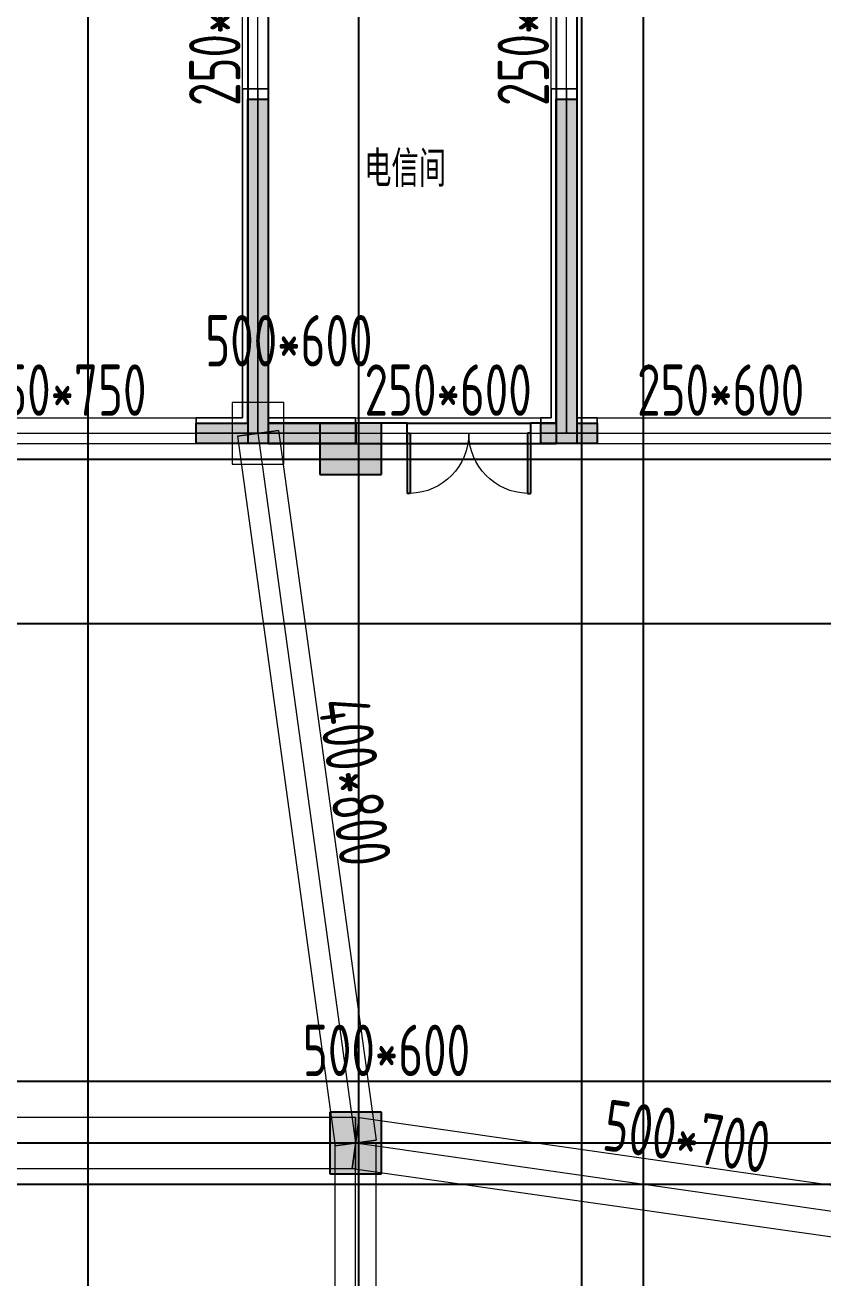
# Model space of a CAD drawing. Extents: x 369444 to 684549, y -549309 to 575337.
# Drawn here: x 585009 to 592769, y 442245 to 454426 of the extents above; entities that cross this region are included whole.
import ezdxf

# ---------------------------------------------------------------- set-up
doc = ezdxf.new("R2010")
doc.units = 0
doc.header["$LTSCALE"] = 1000
doc.header["$MEASUREMENT"] = 0
for name, color, linetype, lineweight, true_color in [('-1-0-1', 7, 'Continuous', 0, 0xc0c0c0), ('-1-1-2', 7, 'Continuous', 0, 0xc0c0c0), ('-2-0-1', 1, 'Continuous', 0, 0xff0000), ('-2-1-2', 9, 'Continuous', 0, 0x808080), ('1-6-1', 7, 'Continuous', 0, 0x55ff55), ('1-6-2', 7, 'Continuous', 0, 0x55ff55), ('11-6-1', 2, 'Continuous', 0, 0xffff00), ('11-6-2', 2, 'Continuous', 0, 0xffff00), ('11-6-5', 2, 'Continuous', 0, 0xffff00), ('12-6-1', 4, 'Continuous', 0, 0x00ffff), ('12-6-2', 4, 'Continuous', 0, 0x00ffff), ('12-6-5', 4, 'Continuous', 0, 0x00ffff)]:
    doc.layers.add(name, color=color, linetype=linetype, lineweight=lineweight, true_color=true_color)
for name, color, linetype in [('A-WALL-HATCH', 8, 'Continuous'), ('COLUMN', 9, 'Continuous'), ('DOTE', 1, 'Continuous'), ('SURFACE', 6, 'Continuous'), ('WALL', 9, 'Continuous'), ('WINDOW', 4, 'Continuous'), ('房间名称', 72, 'Continuous'), ('砼墙', 151, 'Continuous')]:
    doc.layers.add(name, color=color, linetype=linetype)
doc.styles.add('HNSJY', font='hnsjy-07.shx', dxfattribs={"width": 0.8, "bigfont": 'hnsjy-hz.shx'})
doc.styles.add('yjkcad', font='yjkeng.shx', dxfattribs={"width": 0.7, "height": 250, "bigfont": 'yjkchn.shx'})

# ---------------------------------------------------------------- blocks, each defined once
blk = doc.blocks.new('$DorLib2D$00000002')
for p, q in [((-0.5, 0), (-0.5, 0.4875)), ((-0.475, 0.4875), (-0.5, 0.4875)), ((-0.475, 0), (-0.475, 0.4875)), ((0.475, 0), (0.475, 0.4875)), ((0.475, 0.4875), (0.5, 0.4875)), ((0.5, 0), (0.5, 0.4875)), ((-0.5, 0), (-0.475, 0)), ((0.5, 0), (0.475, 0))]:
    blk.add_line(p, q)
at = {"lineweight": 13}
for centre, start, end in [((-0.4875, 0), 0, 88.53072), ((0.4875, 0), 91.46928, 180)]:
    blk.add_arc(centre, 0.4875, start, end, dxfattribs=at)

msp = doc.modelspace()

# ---------------------------------------------------------------- hatches: boundary and pattern name
at = {"layer": 'A-WALL-HATCH'}
for points in [[(587874.7, 450057), (588474.7, 450057), (588474.7, 450557), (587874.7, 450557)], [(587974.7, 443256.6), (588474.7, 443256.6), (588474.7, 443856.6), (587974.7, 443856.6)]]:
    msp.add_hatch(color=256, dxfattribs=at).paths.add_polyline_path(points)
at = {"layer": 'SURFACE'}
h = msp.add_hatch(color=8, dxfattribs=at)
h.dxf.hatch_style = 1
h.paths.add_polyline_path([(587174.5, 450557), (587174.5, 453707), (587374.5, 453707), (587374.5, 450557), (588224.5, 450557), (588224.5, 450357), (587374.5, 450357), (586674.5, 450357), (586674.5, 450557)])
h = msp.add_hatch(color=8, dxfattribs=at)
h.dxf.hatch_style = 1
h.paths.add_polyline_path([(590574.5, 450357), (590374.5, 450357), (590024.5, 450357), (590024.5, 450557), (590174.5, 450557), (590174.5, 453707), (590374.5, 453707), (590374.5, 450557), (590574.5, 450557)])

# ---------------------------------------------------------------- linework, layer by layer
at = {"layer": '-1-0-1', "color": 0}
for p in [(587274.3, 453806.9, -3600), (590274.3, 453806.9, -3600), (586674.3, 450456.9, -3600), (587274.3, 450456.9, -3600), (588224.3, 450456.9, -3600), (590024.3, 450456.9, -3600), (590274.3, 450456.9, -3600), (590574.3, 450456.9, -3600), (588224.3, 443557.1, -3600)]:
    msp.add_point(p, dxfattribs=at)
at = {"layer": '-1-1-2', "color": 0}
for p, q in [((587274.3, 453806.9, -3600), (587274.3, 453806.9)), ((590274.3, 453806.9, -3600), (590274.3, 453806.9)), ((586674.3, 450456.9, -3600), (586674.3, 450456.9)), ((587274.3, 450456.9, -3600), (587274.3, 450456.9)), ((588224.3, 450456.9, -3600), (588224.3, 450456.9)), ((590024.3, 450456.9, -3600), (590024.3, 450456.9)), ((590274.3, 450456.9, -3600), (590274.3, 450456.9)), ((590574.3, 450456.9, -3600), (590574.3, 450456.9)), ((588224.3, 443557.1, -3600), (588224.3, 443557.1))]:
    msp.add_line(p, q, dxfattribs=at)
at = {"layer": '-2-0-1', "color": 0}
for p, q in [((587274.3, 453806.9, -3600), (587274.3, 455106.9, -3600)), ((590274.3, 453806.9, -3600), (590274.3, 455106.9, -3600)), ((587274.3, 450456.9, -3600), (587274.3, 453806.9, -3600)), ((590274.3, 450456.9, -3600), (590274.3, 453806.9, -3600)), ((584074.3, 450456.9, -3600), (586674.3, 450456.9, -3600)), ((586674.3, 450456.9, -3600), (587274.3, 450456.9, -3600)), ((587274.3, 450456.9, -3600), (588224.3, 450456.9, -3600)), ((587274.3, 450456.9, -3600), (588224.3, 443557.1, -3600)), ((588224.3, 450456.9, -3600), (590024.3, 450456.9, -3600)), ((590024.3, 450456.9, -3600), (590274.3, 450456.9, -3600)), ((590274.3, 450456.9, -3600), (590574.3, 450456.9, -3600)), ((590574.3, 450456.9, -3600), (592974.3, 450456.9, -3600)), ((580174.3, 443557.1, -3600), (588224.3, 443557.1, -3600)), ((588224.3, 439007.1, -3600), (588224.3, 443557.1, -3600)), ((588224.3, 443557.1, -3600), (594524.3, 442657.1, -3600))]:
    msp.add_line(p, q, dxfattribs=at)
at = {"layer": '-2-1-2', "color": 0}
for p, q in [((587274.3, 453806.9), (587274.3, 455106.9)), ((590274.3, 453806.9), (590274.3, 455106.9)), ((587274.3, 450456.9), (587274.3, 453806.9)), ((590274.3, 450456.9), (590274.3, 453806.9)), ((584074.3, 450456.9), (586674.3, 450456.9)), ((586674.3, 450456.9), (587274.3, 450456.9)), ((587274.3, 450456.9), (588224.3, 450456.9)), ((587274.3, 450456.9), (588224.3, 443557.1)), ((588224.3, 450456.9), (590024.3, 450456.9)), ((590024.3, 450456.9), (590274.3, 450456.9)), ((590274.3, 450456.9), (590574.3, 450456.9)), ((590574.3, 450456.9), (592974.3, 450456.9)), ((580174.3, 443557.1), (588224.3, 443557.1)), ((588224.3, 439007.1), (588224.3, 443557.1)), ((588224.3, 443557.1), (594524.3, 442657.1))]:
    msp.add_line(p, q, dxfattribs=at)
at = {"layer": '1-6-1', "color": 0}
for p, q in [((587124.3, 453806.9, -3600), (587124.3, 450606.9, -3600)), ((587124.3, 453806.9), (587124.3, 453806.9, -3600)), ((587124.3, 450606.9), (587124.3, 453806.9)), ((587124.3, 453806.9, -3600), (587124.3, 453806.9)), ((587374.3, 453806.9, -3600), (587124.3, 453806.9, -3600)), ((587124.3, 453806.9), (587374.3, 453806.9)), ((587374.3, 453806.9), (587374.3, 450606.9)), ((587374.3, 453806.9, -3600), (587374.3, 453806.9)), ((587374.3, 450606.9, -3600), (587374.3, 453806.9, -3600)), ((587374.3, 453806.9), (587374.3, 453806.9, -3600)), ((590124.3, 453806.9, -3600), (590124.3, 450606.9, -3600)), ((590124.3, 453806.9), (590124.3, 453806.9, -3600)), ((590124.3, 450606.9), (590124.3, 453806.9)), ((590124.3, 453806.9, -3600), (590124.3, 453806.9)), ((590374.3, 453806.9, -3600), (590124.3, 453806.9, -3600)), ((590124.3, 453806.9), (590374.3, 453806.9)), ((590374.3, 453806.9), (590374.3, 450606.9)), ((590374.3, 453806.9, -3600), (590374.3, 453806.9)), ((590374.3, 450606.9, -3600), (590374.3, 453806.9, -3600)), ((590374.3, 453806.9), (590374.3, 453806.9, -3600)), ((586674.3, 450606.9, -3600), (586674.3, 450606.9)), ((587124.3, 450606.9, -3600), (586674.3, 450606.9, -3600)), ((586674.3, 450606.9), (587124.3, 450606.9)), ((586674.3, 450606.9, -3600), (586674.3, 450356.9, -3600)), ((586674.3, 450606.9), (586674.3, 450606.9, -3600)), ((586674.3, 450356.9), (586674.3, 450606.9)), ((587124.3, 450606.9), (587124.3, 450606.9, -3600)), ((587124.3, 450606.9, -3600), (587124.3, 450606.9)), ((587374.3, 450606.9), (587374.3, 450606.9, -3600)), ((587374.3, 450606.9, -3600), (587374.3, 450606.9)), ((588224.3, 450606.9, -3600), (587374.3, 450606.9, -3600)), ((587374.3, 450606.9), (588224.3, 450606.9)), ((588224.3, 450606.9), (588224.3, 450606.9, -3600)), ((588224.3, 450606.9, -3600), (588224.3, 450606.9)), ((588224.3, 450356.9, -3600), (588224.3, 450606.9, -3600)), ((588224.3, 450606.9), (588224.3, 450356.9)), ((590024.3, 450606.9, -3600), (590024.3, 450606.9)), ((590124.3, 450606.9, -3600), (590024.3, 450606.9, -3600)), ((590024.3, 450606.9), (590124.3, 450606.9)), ((590024.3, 450606.9, -3600), (590024.3, 450356.9, -3600)), ((590024.3, 450606.9), (590024.3, 450606.9, -3600)), ((590024.3, 450356.9), (590024.3, 450606.9)), ((590124.3, 450606.9, -3600), (590124.3, 450606.9)), ((590124.3, 450606.9), (590124.3, 450606.9, -3600)), ((590374.3, 450606.9), (590374.3, 450606.9, -3600)), ((590374.3, 450606.9, -3600), (590374.3, 450606.9)), ((590574.3, 450606.9, -3600), (590374.3, 450606.9, -3600)), ((590374.3, 450606.9), (590574.3, 450606.9)), ((590574.3, 450606.9), (590574.3, 450606.9, -3600)), ((590574.3, 450606.9, -3600), (590574.3, 450606.9)), ((590574.3, 450356.9, -3600), (590574.3, 450606.9, -3600)), ((590574.3, 450606.9), (590574.3, 450356.9)), ((586674.3, 450356.9), (586674.3, 450356.9, -3600)), ((587274.3, 450356.9), (586674.3, 450356.9)), ((586674.3, 450356.9, -3600), (587274.3, 450356.9, -3600)), ((586674.3, 450356.9, -3600), (586674.3, 450356.9)), ((587274.3, 450356.9, -3600), (587274.3, 450356.9)), ((587274.3, 450356.9), (587274.3, 450356.9, -3600)), ((588224.3, 450356.9), (587274.3, 450356.9)), ((587274.3, 450356.9, -3600), (588224.3, 450356.9, -3600)), ((588224.3, 450356.9, -3600), (588224.3, 450356.9)), ((588224.3, 450356.9), (588224.3, 450356.9, -3600)), ((590024.3, 450356.9), (590024.3, 450356.9, -3600)), ((590274.3, 450356.9), (590024.3, 450356.9)), ((590024.3, 450356.9, -3600), (590274.3, 450356.9, -3600)), ((590024.3, 450356.9, -3600), (590024.3, 450356.9)), ((590274.3, 450356.9), (590274.3, 450356.9, -3600)), ((590574.3, 450356.9), (590274.3, 450356.9)), ((590274.3, 450356.9, -3600), (590574.3, 450356.9, -3600)), ((590274.3, 450356.9, -3600), (590274.3, 450356.9)), ((590574.3, 450356.9, -3600), (590574.3, 450356.9)), ((590574.3, 450356.9), (590574.3, 450356.9, -3600))]:
    msp.add_line(p, q, dxfattribs=at)
at = {"layer": '1-6-2', "color": 0}
for p, q in [((587274.3, 453806.9), (587274.3, 450456.9)), ((587274.3, 453806.9, -3600), (587274.3, 453806.9)), ((587274.3, 450456.9, -3600), (587274.3, 453806.9, -3600)), ((590274.3, 453806.9), (590274.3, 450456.9)), ((590274.3, 453806.9, -3600), (590274.3, 453806.9)), ((590274.3, 450456.9, -3600), (590274.3, 453806.9, -3600)), ((586674.3, 450456.9), (586674.3, 450456.9, -3600)), ((587274.3, 450456.9), (586674.3, 450456.9)), ((586674.3, 450456.9, -3600), (587274.3, 450456.9, -3600)), ((587274.3, 450456.9, -3600), (587274.3, 450456.9)), ((587274.3, 450456.9), (587274.3, 450456.9, -3600)), ((587274.3, 450456.9), (587274.3, 450456.9, -3600)), ((588224.3, 450456.9), (587274.3, 450456.9)), ((587274.3, 450456.9, -3600), (588224.3, 450456.9, -3600)), ((588224.3, 450456.9, -3600), (588224.3, 450456.9)), ((590024.3, 450456.9), (590024.3, 450456.9, -3600)), ((590274.3, 450456.9), (590024.3, 450456.9)), ((590024.3, 450456.9, -3600), (590274.3, 450456.9, -3600)), ((590274.3, 450456.9), (590274.3, 450456.9, -3600)), ((590274.3, 450456.9), (590274.3, 450456.9, -3600)), ((590574.3, 450456.9), (590274.3, 450456.9)), ((590274.3, 450456.9, -3600), (590574.3, 450456.9, -3600)), ((590274.3, 450456.9, -3600), (590274.3, 450456.9)), ((590574.3, 450456.9, -3600), (590574.3, 450456.9))]:
    msp.add_line(p, q, dxfattribs=at)
at = {"layer": '11-6-1', "color": 0}
for p, q in [((587024.3, 450756.9), (587024.3, 450156.9)), ((587524.3, 450756.9), (587024.3, 450756.9)), ((587024.3, 450756.9, -3600), (587024.3, 450156.9, -3600)), ((587524.3, 450756.9, -3600), (587024.3, 450756.9, -3600)), ((587024.3, 450756.9, -3600), (587024.3, 450756.9)), ((587524.3, 450156.9), (587524.3, 450756.9)), ((587524.3, 450156.9, -3600), (587524.3, 450756.9, -3600)), ((587524.3, 450756.9, -3600), (587524.3, 450756.9)), ((587024.3, 450156.9), (587524.3, 450156.9)), ((587024.3, 450156.9, -3600), (587524.3, 450156.9, -3600)), ((587024.3, 450156.9, -3600), (587024.3, 450156.9)), ((587524.3, 450156.9, -3600), (587524.3, 450156.9)), ((587974.3, 443857.1), (587974.3, 443257.1)), ((588474.3, 443857.1), (587974.3, 443857.1)), ((587974.3, 443857.1, -3600), (587974.3, 443257.1, -3600)), ((588474.3, 443857.1, -3600), (587974.3, 443857.1, -3600)), ((587974.3, 443857.1, -3600), (587974.3, 443857.1)), ((588474.3, 443257.1), (588474.3, 443857.1)), ((588474.3, 443257.1, -3600), (588474.3, 443857.1, -3600)), ((588474.3, 443857.1, -3600), (588474.3, 443857.1)), ((587974.3, 443257.1), (588474.3, 443257.1)), ((587974.3, 443257.1, -3600), (588474.3, 443257.1, -3600)), ((587974.3, 443257.1, -3600), (587974.3, 443257.1)), ((588474.3, 443257.1, -3600), (588474.3, 443257.1))]:
    msp.add_line(p, q, dxfattribs=at)
at = {"layer": '11-6-2', "color": 0}
for p, q in [((587274.3, 450456.9, -3600), (587274.3, 450456.9)), ((588224.3, 443557.1, -3600), (588224.3, 443557.1))]:
    msp.add_line(p, q, dxfattribs=at)
at = {"layer": '12-6-1', "color": 0}
for p, q in [((587124.3, 453806.9), (587124.3, 455106.9)), ((587124.3, 453806.9, -400), (587124.3, 455106.9, -400)), ((587374.3, 453806.9), (587374.3, 455106.9)), ((587374.3, 453806.9, -400), (587374.3, 455106.9, -400)), ((590124.3, 453806.9), (590124.3, 455106.9)), ((590124.3, 453806.9, -400), (590124.3, 455106.9, -400)), ((590374.3, 453806.9), (590374.3, 455106.9)), ((590374.3, 453806.9, -400), (590374.3, 455106.9, -400)), ((587124.3, 453806.9), (587374.3, 453806.9)), ((587124.3, 453806.9, -400), (587124.3, 453806.9)), ((587374.3, 453806.9, -400), (587124.3, 453806.9, -400)), ((587374.3, 453806.9), (587374.3, 453806.9, -400)), ((590124.3, 453806.9), (590374.3, 453806.9)), ((590124.3, 453806.9, -400), (590124.3, 453806.9)), ((590374.3, 453806.9, -400), (590124.3, 453806.9, -400)), ((590374.3, 453806.9), (590374.3, 453806.9, -400)), ((584074.3, 450606.9), (586674.3, 450606.9)), ((584074.3, 450606.9, -750), (586674.3, 450606.9, -750)), ((586674.3, 450606.9), (586674.3, 450356.9)), ((586674.3, 450606.9, -750), (586674.3, 450606.9)), ((586674.3, 450356.9, -750), (586674.3, 450606.9, -750)), ((588224.3, 450606.9), (588224.3, 450356.9)), ((588224.3, 450606.9, -600), (588224.3, 450606.9)), ((588224.3, 450356.9, -600), (588224.3, 450606.9, -600)), ((588224.3, 450606.9), (590024.3, 450606.9)), ((588224.3, 450606.9, -600), (590024.3, 450606.9, -600)), ((590024.3, 450606.9), (590024.3, 450356.9)), ((590024.3, 450606.9, -600), (590024.3, 450606.9)), ((590024.3, 450356.9, -600), (590024.3, 450606.9, -600)), ((590574.3, 450606.9), (590574.3, 450356.9)), ((590574.3, 450606.9, -600), (590574.3, 450606.9)), ((590574.3, 450356.9, -600), (590574.3, 450606.9, -600)), ((590574.3, 450606.9), (592974.3, 450606.9)), ((590574.3, 450606.9, -600), (592974.3, 450606.9, -600)), ((587472.5, 450484.2), (587076.2, 450429.7)), ((587076.2, 450429.7, -800), (587472.5, 450484.2, -800)), ((587472.5, 450484.2, -800), (587472.5, 450484.2)), ((587472.5, 450484.2), (588422.4, 443584.3)), ((587472.5, 450484.2, -800), (588422.4, 443584.3, -800)), ((587076.2, 450429.7), (587076.2, 450429.7, -800)), ((587076.2, 450429.7), (588026.2, 443529.8)), ((587076.2, 450429.7, -800), (588026.2, 443529.8, -800)), ((584074.3, 450356.9), (586674.3, 450356.9)), ((584074.3, 450356.9, -750), (586674.3, 450356.9, -750)), ((586674.3, 450356.9), (586674.3, 450356.9, -750)), ((588224.3, 450356.9), (588224.3, 450356.9, -600)), ((588224.3, 450356.9), (590024.3, 450356.9)), ((588224.3, 450356.9, -600), (590024.3, 450356.9, -600)), ((590024.3, 450356.9), (590024.3, 450356.9, -600)), ((590574.3, 450356.9), (590574.3, 450356.9, -600)), ((590574.3, 450356.9), (592974.3, 450356.9)), ((590574.3, 450356.9, -600), (592974.3, 450356.9, -600)), ((580174.3, 443807.1), (588224.3, 443807.1)), ((580174.3, 443807.1, -800), (588224.3, 443807.1, -800)), ((588259.7, 443804.5), (588189, 443309.6)), ((588189, 443309.6, -700), (588259.7, 443804.5, -700)), ((588224.3, 443807.1), (588224.3, 443307.1)), ((588224.3, 443807.1, -800), (588224.3, 443807.1)), ((588224.3, 443307.1, -800), (588224.3, 443807.1, -800)), ((588259.7, 443804.5, -700), (588259.7, 443804.5)), ((588259.7, 443804.5), (594559.7, 442904.5)), ((588259.7, 443804.5, -700), (594559.7, 442904.5, -700)), ((588024.3, 443557.1, -5100), (588424.3, 443557.1, -5100)), ((588024.3, 443557.1, -5700), (588024.3, 443557.1, -5100)), ((588424.3, 443557.1, -5700), (588024.3, 443557.1, -5700)), ((588024.3, 439007.1, -5100), (588024.3, 443557.1, -5100)), ((588024.3, 439007.1, -5700), (588024.3, 443557.1, -5700)), ((588422.4, 443584.3), (588026.2, 443529.8)), ((588026.2, 443529.8, -800), (588422.4, 443584.3, -800)), ((588422.4, 443584.3, -800), (588422.4, 443584.3)), ((588424.3, 443557.1, -5100), (588424.3, 443557.1, -5700)), ((588424.3, 439007.1, -5100), (588424.3, 443557.1, -5100)), ((588424.3, 439007.1, -5700), (588424.3, 443557.1, -5700)), ((588026.2, 443529.8), (588026.2, 443529.8, -800)), ((580174.3, 443307.1), (588224.3, 443307.1)), ((580174.3, 443307.1, -800), (588224.3, 443307.1, -800)), ((588189, 443309.6), (588189, 443309.6, -700)), ((588189, 443309.6), (594489, 442409.6)), ((588189, 443309.6, -700), (594489, 442409.6, -700)), ((588224.3, 443307.1), (588224.3, 443307.1, -800))]:
    msp.add_line(p, q, dxfattribs=at)
at = {"layer": '12-6-2', "color": 0}
for p, q in [((587274.3, 453806.9), (587274.3, 455106.9)), ((590274.3, 453806.9), (590274.3, 455106.9)), ((584074.3, 450456.9), (586674.3, 450456.9)), ((587274.3, 450456.9), (588224.3, 443557.1)), ((588224.3, 450456.9), (590024.3, 450456.9)), ((590574.3, 450456.9), (592974.3, 450456.9)), ((580174.3, 443557.1), (588224.3, 443557.1)), ((588224.3, 439007.1, -5100), (588224.3, 443557.1, -5100)), ((588224.3, 443557.1), (594524.3, 442657.1))]:
    msp.add_line(p, q, dxfattribs=at)
at = {"layer": 'COLUMN', "color": 8}
for p, q in [((588474.7, 450557), (587874.7, 450557)), ((587874.7, 450557), (587874.7, 450057)), ((588474.7, 450057), (588474.7, 450557)), ((587874.7, 450057), (588474.7, 450057)), ((588474.7, 443856.6), (587974.7, 443856.6)), ((587974.7, 443856.6), (587974.7, 443256.6)), ((588474.7, 443256.6), (588474.7, 443856.6)), ((587974.7, 443256.6), (588474.7, 443256.6))]:
    msp.add_line(p, q, dxfattribs=at)
at = {"layer": 'DOTE', "color": 8}
for p, q in [((585624.5, 261807), (585624.5, 476704.8)), ((588254.5, 261807), (588254.5, 476704.8)), ((590424.5, 59364.2), (590424.5, 476704.8)), ((591024.5, 261807), (591024.5, 476704.8))]:
    msp.add_line(p, q, dxfattribs=at)
at = {"layer": 'DOTE', "color": 8, "lineweight": -2}
for p, q in [((377844.4, 450207), (624570.9, 450207)), ((377844.4, 448607), (624570.9, 448607)), ((377844.4, 444157), (624570.9, 444157)), ((377844.4, 443557), (624570.9, 443557)), ((377844.4, 443157), (624570.9, 443157))]:
    msp.add_line(p, q, dxfattribs=at)
at = {"layer": 'WALL'}
for p, q in [((587174.5, 455007), (587174.5, 450357)), ((587374.5, 455007), (587374.5, 450357)), ((590174.5, 455007), (590174.5, 450357)), ((590374.5, 455107), (590374.5, 450357)), ((588724.5, 450557), (587374.5, 450557)), ((588724.5, 450357), (588724.5, 450557)), ((590174.5, 450557), (589924.5, 450557)), ((589924.5, 450557), (589924.5, 450357)), ((587374.5, 450357), (587174.5, 450357)), ((587374.5, 450357), (588724.5, 450357)), ((589924.5, 450357), (590174.5, 450357)), ((590374.5, 450357), (590174.5, 450357))]:
    msp.add_line(p, q, dxfattribs=at)
at = {"layer": 'WINDOW'}
for p, q in [((588724.5, 450557), (589924.5, 450557)), ((588724.5, 450357), (589924.5, 450357))]:
    msp.add_line(p, q, dxfattribs=at)
at = {"layer": '砼墙', "color": 8, "ltscale": 1}
for points in [[(587174.5, 450557), (587174.5, 453707), (587374.5, 453707), (587374.5, 450557), (588224.5, 450557), (588224.5, 450357), (587374.5, 450357), (586674.5, 450357), (586674.5, 450557)], [(590574.5, 450357), (590374.5, 450357), (590024.5, 450357), (590024.5, 450557), (590174.5, 450557), (590174.5, 453707), (590374.5, 453707), (590374.5, 450557), (590574.5, 450557)]]:
    msp.add_lwpolyline(points, close=True, dxfattribs=at)

# ---------------------------------------------------------------- block references
at = {"layer": 'WINDOW', "xscale": -1200, "yscale": 1200, "zscale": 1200, "rotation": 180}
msp.add_blockref('$DorLib2D$00000002', (589324.5, 450457), dxfattribs=at)

# ---------------------------------------------------------------- texts
at = {"layer": '11-6-5', "color": 0, "char_height": 500, "attachment_point": 8, "style": 'yjkcad'}
for insert in [(587574.3, 451106.9, -3600), (588524.3, 444207.1, -3600)]:
    msp.add_mtext('500*600', dxfattribs=dict(at, insert=insert))
at = {"layer": '12-6-5', "color": 0, "char_height": 500, "attachment_point": 8, "style": 'yjkcad'}
for s, insert, rotation in [('250*400', (587104.3, 454456.9), 90), ('250*400', (590104.3, 454456.9), 90), ('400*800', (587967.3, 447037), 277.83934), ('500*700', (591412.5, 443374.3), 351.8699)]:
    msp.add_mtext(s, dxfattribs=dict(at, insert=insert, rotation=rotation))
for s, insert in [('250*750', (585374.3, 450626.9)), ('250*600', (589124.3, 450626.9)), ('250*600', (591774.3, 450626.9))]:
    msp.add_mtext(s, dxfattribs=dict(at, insert=insert))
at = {"layer": '房间名称', "style": 'HNSJY', "width": 0.8}
msp.add_text('电信间', height=350, rotation=360, dxfattribs=at).set_placement((588306.2, 452853.3, 0))

doc.saveas('drawing.dxf')
